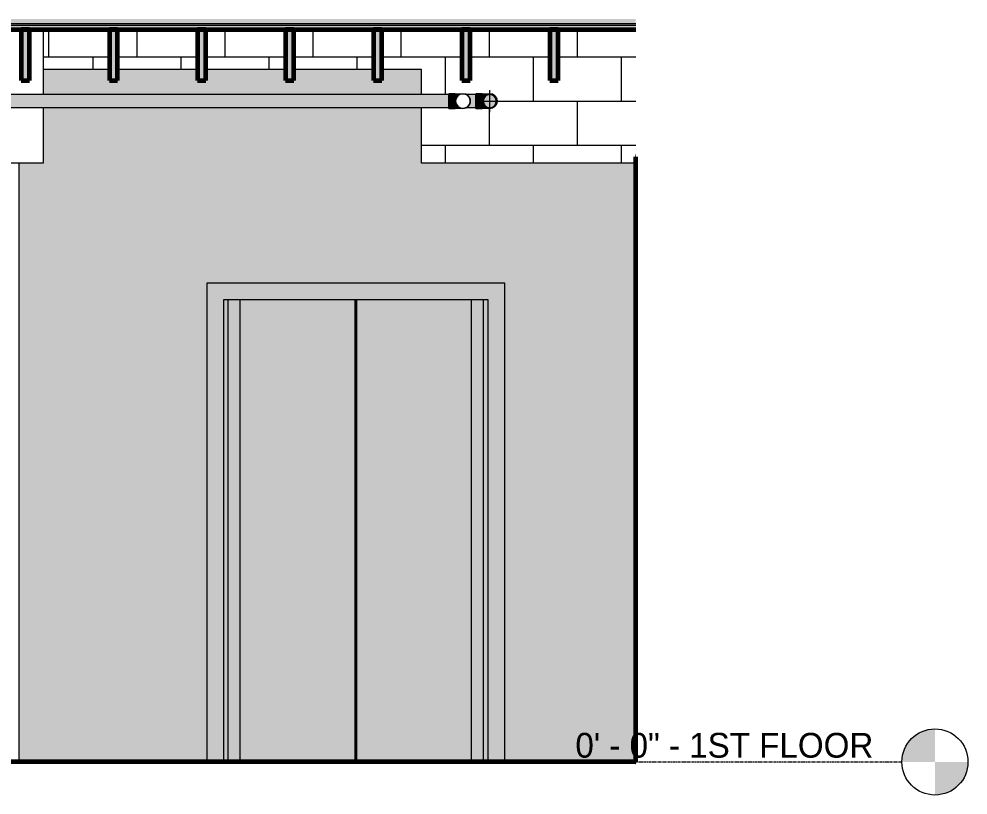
# Model space of a CAD drawing. Header units: inches. Extents: x -3510 to 1893, y -48 to 208.
# Drawn here: x 225.5 to 397.9, y -6 to 134.9 of the extents above; entities that cross this region are included whole.
import ezdxf

# ---------------------------------------------------------------- set-up
doc = ezdxf.new("R2010")
doc.units = ezdxf.units.IN
doc.header["$MEASUREMENT"] = 0
doc.linetypes.add('Aligning Line 1_8_', pattern=[0.25, 0.125, -0.125])
doc.linetypes.add('Grid Line 1_2_', pattern=[0.875, 0.5, -0.125, 0.125, -0.125])
for name, color, linetype, lineweight in [('0-2', 254, 'Continuous', 5), ('0-3', 165, 'Continuous', 5), ('0-4', 10, 'Continuous', 5), ('0-6', 250, 'Continuous', 9), ('A-FLOR-3', 8, 'Continuous', 5), ('A-FLOR-4', 7, 'Continuous', 18), ('A-FLOR-5', 90, 'Continuous', 60), ('A-FLOR-8', 21, 'Continuous', 18), ('A-FLOR-LEVL', 51, 'Continuous', 9), ('A-FLOR-LEVL-1', 51, 'Grid Line 1_2_', 9), ('A-FLOR-LEVL-2', 9, 'Continuous', 9), ('A-FLOR-LEVL-3', 147, 'Continuous', 9), ('A-FLOR-MCUT-1', 7, 'Continuous', 18), ('A-FLOR-PATT-2', 253, 'Continuous', 9), ('A-GENM-1', 55, 'Continuous', 9), ('A-GENM-2', 250, 'Continuous', 9), ('A-WALL', 113, 'Continuous', 18), ('A-WALL-5', 113, 'Continuous', 60), ('A-WALL-PATT-1', 111, 'Continuous', 9), ('A-WALL-PATT-2', 55, 'Continuous', 9), ('G-ANNO-SYMB', 111, 'Aligning Line 1_8_', 9), ('G-ANNO-SYMB-1', 147, 'Aligning Line 1_8_', 9), ('P-PIPE', 3, 'Continuous', 9), ('P-PIPE-1', 3, 'Continuous', 5), ('P-PIPE-CNTR', 3, 'Continuous', 9), ('Q-SPCQ-1', 37, 'Continuous', 9), ('Q-SPCQ-2', 15, 'Continuous', 9), ('Q-SPCQ-3', 250, 'Continuous', 9), ('S-BEAM', 12, 'Continuous', 9), ('S-BEAM-1', 12, 'Continuous', 60)]:
    doc.layers.add(name, color=color, linetype=linetype, lineweight=lineweight)
doc.styles.add('Century Gothic', font='ufonts.com_century-gothic.ttf', dxfattribs={"height": 4.5})

# ---------------------------------------------------------------- blocks, each defined once
blk = doc.blocks.new('Level - Level Head - Circle-V19-Elevation 8 - a')
at = {"layer": 'A-FLOR-LEVL'}
h = blk.add_hatch(color=256, dxfattribs=at)
edge = h.paths.add_edge_path(flags=0)
edge.add_line((11588.99, 0), (11582.99, 0))
edge.add_arc((11588.99, 0), 6, 90, 180, ccw=False)
edge.add_line((11588.99, 6), (11588.99, 0))
h = blk.add_hatch(color=256, dxfattribs=at)
edge = h.paths.add_edge_path(flags=0)
edge.add_line((11588.99, -6), (11588.99, 0))
edge.add_line((11588.99, 0), (11594.99, 0))
edge.add_arc((11588.99, 0), 6, 270, 360, ccw=False)
at = {"layer": 'A-FLOR-LEVL-2'}
blk.add_circle((11588.99, 0), 6, dxfattribs=at)
blk = doc.blocks.new('CTR - 2nd Phase_rvt-3-Elevation 8 - a')
at = {"layer": 'A-FLOR-LEVL-1'}
blk.add_line((10303.21, 0), (11582.99, 0), dxfattribs=at)
at = {"layer": '0-2'}
blk.add_blockref('Level - Level Head - Circle-V19-Elevation 8 - a', (0, 0), dxfattribs=at)
at = {"layer": 'A-FLOR-LEVL', "insert": (11523.68, 5.28), "char_height": 4.5, "width": 64.9935, "attachment_point": 1, "style": 'Century Gothic'}
blk.add_mtext('0\' - 0" - 1ST FLOOR', dxfattribs=at)
blk = doc.blocks.new('Level - Level Head - Circle-V20-Elevation 8 - a')
at = {"layer": 'A-FLOR-LEVL'}
h = blk.add_hatch(color=256, dxfattribs=at)
edge = h.paths.add_edge_path(flags=0)
edge.add_line((11588.99, 0), (11582.99, 0))
edge.add_arc((11588.99, 0), 6, 90, 180, ccw=False)
edge.add_line((11588.99, 6), (11588.99, 0))
h = blk.add_hatch(color=256, dxfattribs=at)
edge = h.paths.add_edge_path(flags=0)
edge.add_line((11588.99, -6), (11588.99, 0))
edge.add_line((11588.99, 0), (11594.99, 0))
edge.add_arc((11588.99, 0), 6, 270, 360, ccw=False)
at = {"layer": 'A-FLOR-LEVL-3'}
blk.add_circle((11588.99, 0), 6, dxfattribs=at)
blk = doc.blocks.new('CTR - 1st Phase - Unit Layouts_rvt-3-Elevation 8 - a')
at = {"layer": 'A-FLOR-LEVL-1'}
blk.add_line((10303.21, 0), (11582.99, 0), dxfattribs=at)
at = {"layer": '0-3'}
blk.add_blockref('Level - Level Head - Circle-V20-Elevation 8 - a', (0, 0), dxfattribs=at)
at = {"layer": 'A-FLOR-LEVL', "insert": (11523.68, 5.28), "char_height": 4.5, "width": 64.9935, "attachment_point": 1, "style": 'Century Gothic'}
blk.add_mtext('0\' - 0" - 1ST FLOOR', dxfattribs=at)
blk = doc.blocks.new('CTR  - Topography_rvt-3-Elevation 8 - a')
at = {"layer": 'A-FLOR-LEVL-1'}
blk.add_line((10303.21, 0), (11582.99, 0), dxfattribs=at)
at = {"layer": 'G-ANNO-SYMB-1'}
blk.add_line((10351.58, 0), (11534.65, 0), dxfattribs=at)
at = {"layer": '0-3'}
blk.add_blockref('Level - Level Head - Circle-V20-Elevation 8 - a', (0, 0), dxfattribs=at)
at = {"layer": 'A-FLOR-LEVL', "insert": (11523.68, 5.28), "char_height": 4.5, "width": 64.9935, "attachment_point": 1, "style": 'Century Gothic'}
blk.add_mtext('0\' - 0" - 1ST FLOOR', dxfattribs=at)
blk = doc.blocks.new('CTR - 1st Phase - Shell_rvt-3-Elevation 8 - a')
at = {"layer": 'A-FLOR-3'}
blk.add_hatch(color=256, dxfattribs=at).paths.add_polyline_path([(11516.16, 133.75), (11534.65, 133.75), (11534.65, 134), (10351.58, 134), (10351.58, 133.75), (11513.02, 133.75)], flags=0)
at = {"layer": 'A-FLOR-8'}
blk.add_hatch(color=256, dxfattribs=at).paths.add_polyline_path([(11516.16, 133), (11534.65, 133), (11534.65, 133.75), (10351.58, 133.75), (10351.58, 133), (11514.68, 133)], flags=0)
at = {"layer": 'A-FLOR-PATT-2'}
h = blk.add_hatch(dxfattribs=at)
h.set_pattern_fill('FP_8', color=256, style=0, pattern_type=2)
h.set_pattern_definition([(0, (11124.459, 0), (15.36, 3.84), [0.634, -10.886, 0.634, -10.886, -61.44]), (0, (11124.459, 0), (15.36, 3.84), [-23.04, 0.634, -22.406, 0.634, -10.886, -26.88]), (0, (11124.459, 0), (15.36, 3.84), [-57.6, 0.634, -7.046, 0.634, -18.566]), (120, (11130.219, 1.92), (-11.005538, 11.38215), [0.634, -10.886, 0.634, -10.886, -61.44]), (120, (11130.219, 1.92), (-11.005538, 11.38215), [-23.04, 0.634, -22.406, 0.634, -10.886, -26.88]), (120, (11130.219, 1.92), (-11.005538, 11.38215), [-57.6, 0.634, -7.046, 0.634, -18.566]), (240, (11132.139, 9.6), (-4.354462, -15.22215), [0.634, -10.886, 0.634, -10.886, -61.44]), (240, (11132.139, 9.6), (-4.354462, -15.22215), [-23.04, 0.634, -22.406, 0.634, -10.886, -26.88]), (240, (11132.139, 9.6), (-4.354462, -15.22215), [-57.6, 0.634, -7.046, 0.634, -18.566])])
h.paths.add_polyline_path([(11534.65, 134), (11534.65, 134.91), (10351.58, 134.91), (10351.58, 134), (11516.16, 134)], flags=0)
at = {"layer": 'A-FLOR-4'}
for p, q in [((11426.99, 133), (11426.99, 121.19)), ((11426.99, 118.82), (11426.99, 108.75)), ((11426.99, 108.75), (11244.39, 108.75))]:
    blk.add_line(p, q, dxfattribs=at)
at = {"layer": 'A-FLOR-5'}
for p, q in [((10351.58, 133), (11534.65, 133)), ((11534.65, 0), (10351.58, 0))]:
    blk.add_line(p, q, dxfattribs=at)
at = {"layer": 'A-FLOR-LEVL-1'}
blk.add_line((10303.21, 0), (11582.99, 0), dxfattribs=at)
at = {"layer": 'A-FLOR-MCUT-1'}
for p, q in [((11534.65, 134), (10351.58, 134)), ((11534.65, 133.75), (10351.58, 133.75))]:
    blk.add_line(p, q, dxfattribs=at)
at = {"layer": 'G-ANNO-SYMB-1'}
blk.add_line((10351.58, 0), (11534.65, 0), dxfattribs=at)
at = {"layer": '0-3'}
blk.add_blockref('Level - Level Head - Circle-V20-Elevation 8 - a', (0, 0), dxfattribs=at)
at = {"layer": 'A-FLOR-LEVL', "insert": (11523.68, 5.28), "char_height": 4.5, "width": 64.9935, "attachment_point": 1, "style": 'Century Gothic'}
blk.add_mtext('0\' - 0" - 1ST FLOOR', dxfattribs=at)
blk = doc.blocks.new('Elevator Door-Center - 48_ x 84_-2010369-Elevation 8 - a')
at = {"layer": 'Q-SPCQ-1'}
h = blk.add_hatch(color=256, dxfattribs=at)
h.paths.add_polyline_path([(11462.8, 0), (11483.68, 0), (11483.68, 84), (11462.8, 84), (11462.8, 67.43)], flags=0)
h.paths.add_polyline_path([(11459.8, 0), (11460.59, 0), (11460.59, 84), (11459.8, 84), (11459.8, 67.43)], flags=0)
h = blk.add_hatch(color=256, dxfattribs=at)
h.paths.add_polyline_path([(11492.4, 0), (11504.8, 0), (11504.8, 84), (11483.93, 84), (11483.93, 0)], flags=0)
h.paths.add_polyline_path([(11507.8, 0), (11507.8, 84), (11507.01, 84), (11507.01, 0)], flags=0)
at = {"layer": 'Q-SPCQ-2'}
blk.add_hatch(color=256, dxfattribs=at).paths.add_polyline_path([(11459.55, 0), (11459.8, 0), (11459.8, 84), (11507.8, 84), (11507.8, 0), (11510.8, 0), (11510.8, 87), (11456.8, 87), (11456.8, 0)], flags=0)
at = {"layer": 'Q-SPCQ-3'}
for p, q in [((11459.8, 0), (11459.8, 84)), ((11459.8, 84), (11507.8, 84)), ((11483.68, 0), (11483.68, 84)), ((11483.93, 84), (11483.93, 0)), ((11507.8, 84), (11507.8, 0))]:
    blk.add_line(p, q, dxfattribs=at)
blk = doc.blocks.new('Otis_G2S_06102019171910 - Otis_G2S_06102019171910-2044336-Elevation 8 - a')
at = {"layer": 'A-GENM-1'}
for points in [[(11462.8, 0), (11462.8, 84), (11460.59, 84), (11460.59, 0), (11460.71, 0)], [(11483.8, 0), (11483.8, 84), (11483.68, 84), (11483.68, 0)], [(11483.93, 0), (11483.93, 84), (11483.8, 84), (11483.8, 0)], [(11507.01, 0), (11507.01, 84), (11504.8, 84), (11504.8, 0)]]:
    blk.add_hatch(color=256, dxfattribs=at).paths.add_polyline_path(points, flags=0)
at = {"layer": 'A-GENM-2'}
for p, q in [((11460.59, 0), (11460.59, 84)), ((11462.8, 0), (11462.8, 84)), ((11483.8, 0), (11483.8, 84)), ((11483.8, 84), (11483.8, 0)), ((11504.8, 0), (11504.8, 84)), ((11507.01, 0), (11507.01, 84))]:
    blk.add_line(p, q, dxfattribs=at)
blk = doc.blocks.new('CTR - 1st Phase -Stairs _ Elevators_rvt-3-Elevation 8 - a')
at = {"layer": 'A-WALL-PATT-2'}
h = blk.add_hatch(dxfattribs=at)
h.set_pattern_fill('FP_10', color=256, style=0, pattern_type=2)
h.set_pattern_definition([(0, (11430.989, -128), (0, 8), []), (90, (11430.989, -128), (-8, 8), [8, -8])])
h.paths.add_polyline_path([(11503.17, 121.34), (11502.82, 121.27), (11502.92, 121.3), (11503.14, 121.34)], flags=0)
h.paths.add_polyline_path([(11508.04, 121.34), (11507.69, 121.27), (11507.81, 121.31)], flags=0)
h.paths.add_polyline_path([(11534.61, 108.75), (11534.61, 109.88), (11534.65, 109.88), (11534.65, 133), (11520.54, 133), (11520.54, 123.75), (11519.04, 123.75), (11519.04, 133), (11504.54, 133), (11504.54, 123.75), (11503.04, 123.75), (11503.04, 133), (11488.54, 133), (11488.54, 125.75), (11495.71, 125.75), (11495.71, 121.19), (11500.72, 121.19), (11500.72, 121.34), (11503.25, 121.34), (11503.6, 121.3), (11503.92, 121.19), (11505.59, 121.19), (11505.59, 121.34), (11508.12, 121.34), (11508.47, 121.3), (11508.79, 121.16), (11509.07, 120.95), (11509.28, 120.67), (11509.42, 120.31), (11509.46, 120), (11509.42, 119.65), (11509.27, 119.31), (11509.07, 119.05), (11508.74, 118.81), (11508.43, 118.7), (11508.04, 118.66), (11505.59, 118.66), (11505.59, 118.81), (11503.86, 118.81), (11503.6, 118.7), (11503.17, 118.66), (11500.72, 118.66), (11500.72, 118.81), (11495.71, 118.81), (11495.71, 108.75), (11527.91, 108.75)], flags=0)
h.paths.add_polyline_path([(11440.54, 125.75), (11455.04, 125.75), (11455.04, 133), (11440.54, 133), (11440.54, 126.47)], flags=0)
h.paths.add_polyline_path([(11439.04, 125.75), (11439.04, 133), (11426.99, 133), (11426.99, 125.75), (11437.6, 125.75)], flags=0)
h.paths.add_polyline_path([(11469.95, 125.75), (11471.04, 125.75), (11471.04, 133), (11456.54, 133), (11456.54, 125.75), (11465.33, 125.75)], flags=0)
h.paths.add_polyline_path([(11474.57, 125.75), (11487.04, 125.75), (11487.04, 133), (11472.54, 133), (11472.54, 125.75)], flags=0)
at = {"layer": 'A-FLOR-LEVL-1'}
blk.add_line((10303.21, 0), (11582.99, 0), dxfattribs=at)
at = {"layer": '0-3'}
blk.add_blockref('Level - Level Head - Circle-V20-Elevation 8 - a', (0, 0), dxfattribs=at)
at = {"layer": '0-6'}
for name in ['Elevator Door-Center - 48_ x 84_-2010369-Elevation 8 - a', 'Otis_G2S_06102019171910 - Otis_G2S_06102019171910-2044336-Elevation 8 - a']:
    blk.add_blockref(name, (0, 0), dxfattribs=at)
at = {"layer": 'A-FLOR-LEVL', "insert": (11523.68, 5.28), "char_height": 4.5, "width": 64.9935, "attachment_point": 1, "style": 'Century Gothic'}
blk.add_mtext('0\' - 0" - 1ST FLOOR', dxfattribs=at)
blk = doc.blocks.new('Dimension Lumber - 2x10-2056819-Elevation 8 - a')
at = {"layer": 'S-BEAM'}
blk.add_hatch(color=256, dxfattribs=at).paths.add_polyline_path([(11520.54, 123.75), (11520.54, 133), (11519.04, 133), (11519.04, 123.75)], flags=0)
at = {"layer": 'S-BEAM-1'}
for p, q in [((11520.54, 133), (11519.04, 133)), ((11519.04, 133), (11519.04, 123.75)), ((11520.54, 123.75), (11520.54, 133)), ((11519.04, 123.75), (11520.54, 123.75))]:
    blk.add_line(p, q, dxfattribs=at)
blk = doc.blocks.new('Elbow - PVC - Sch 40 - Standard-V11-Elevation 8 - a')
at = {"layer": 'P-PIPE'}
for points in [[(11505.77, 120), (11506.74, 120), (11506.74, 121.34), (11505.59, 121.34), (11505.59, 120)], [(11506.77, 120), (11506.78, 120), (11506.82, 120.35), (11506.97, 120.69), (11507.17, 120.95), (11507.45, 121.16), (11507.81, 121.31), (11508.04, 121.34), (11506.92, 121.34), (11506.74, 121.34), (11506.74, 120)], [(11506.74, 118.66), (11506.74, 120), (11505.59, 120), (11505.59, 118.66), (11505.77, 118.66)], [(11508.12, 118.66), (11507.75, 118.71), (11507.43, 118.85), (11507.12, 119.11), (11506.94, 119.36), (11506.82, 119.67), (11506.77, 120), (11506.74, 120), (11506.74, 118.66), (11508.08, 118.66)]]:
    blk.add_hatch(color=256, dxfattribs=at).paths.add_polyline_path(points, flags=0)
h = blk.add_hatch(color=256, dxfattribs=at)
h.paths.add_polyline_path([(11508.12, 118.66), (11508.47, 118.7), (11508.81, 118.85), (11509.07, 119.05), (11509.31, 119.38), (11509.42, 119.69), (11509.46, 120.03), (11509.42, 120.35), (11509.27, 120.69), (11509.07, 120.95), (11508.71, 121.2), (11508.43, 121.3), (11508.05, 121.33), (11507.77, 121.3), (11507.43, 121.15), (11507.17, 120.95), (11506.96, 120.67), (11506.82, 120.31), (11506.78, 119.99), (11506.82, 119.65), (11506.97, 119.31), (11507.17, 119.05), (11507.53, 118.8), (11507.81, 118.7), (11508.08, 118.66)], flags=0)
h.paths.add_polyline_path([(11508.12, 118.81), (11507.81, 118.85), (11507.47, 119.01), (11507.28, 119.16), (11507.09, 119.41), (11506.97, 119.69), (11506.93, 120), (11506.97, 120.31), (11507.09, 120.59), (11507.28, 120.84), (11507.53, 121.03), (11507.81, 121.15), (11508.12, 121.19), (11508.43, 121.15), (11508.75, 121), (11508.96, 120.84), (11509.15, 120.59), (11509.27, 120.31), (11509.31, 120), (11509.27, 119.69), (11509.11, 119.36), (11508.96, 119.16), (11508.71, 118.97), (11508.43, 118.85), (11508.16, 118.82)], flags=0)
for p, q in [((11506.74, 121.34), (11505.59, 121.34)), ((11505.59, 120), (11505.59, 121.34)), ((11505.59, 118.66), (11505.59, 120)), ((11505.59, 118.66), (11506.74, 118.66))]:
    blk.add_line(p, q, dxfattribs=at)
at = {"layer": 'P-PIPE', "flags": 128}
for points in [[(11506.74, 121.34), (11506.8, 121.34), (11506.85, 121.34), (11506.91, 121.34), (11506.96, 121.34), (11507.02, 121.34), (11507.07, 121.34), (11507.12, 121.34), (11507.18, 121.34), (11507.23, 121.34), (11507.28, 121.34), (11507.33, 121.34), (11507.38, 121.34), (11507.43, 121.34), (11507.48, 121.34), (11507.52, 121.34), (11507.57, 121.34), (11507.61, 121.34), (11507.65, 121.34), (11507.69, 121.34), (11507.73, 121.34), (11507.77, 121.34), (11507.8, 121.34), (11507.84, 121.34), (11507.87, 121.34), (11507.9, 121.34), (11507.93, 121.34), (11507.96, 121.34), (11507.98, 121.34), (11508.01, 121.34), (11508.03, 121.34), (11508.05, 121.34), (11508.06, 121.34), (11508.08, 121.34), (11508.09, 121.34), (11508.1, 121.34), (11508.11, 121.34), (11508.11, 121.34), (11508.12, 121.34), (11508.12, 121.34), (11508.12, 121.34)], [(11508.12, 121.34), (11508.17, 121.34), (11508.23, 121.34), (11508.28, 121.33), (11508.33, 121.33), (11508.39, 121.32), (11508.44, 121.31), (11508.49, 121.29), (11508.54, 121.28), (11508.59, 121.26), (11508.64, 121.24), (11508.69, 121.22), (11508.74, 121.19), (11508.79, 121.17), (11508.83, 121.14), (11508.88, 121.11), (11508.92, 121.08), (11508.97, 121.05), (11509.01, 121.01), (11509.05, 120.97), (11509.08, 120.94), (11509.12, 120.9), (11509.16, 120.86), (11509.19, 120.81), (11509.22, 120.77), (11509.25, 120.73), (11509.28, 120.68), (11509.31, 120.63), (11509.33, 120.59), (11509.35, 120.54), (11509.37, 120.49), (11509.39, 120.44), (11509.41, 120.39), (11509.42, 120.33), (11509.43, 120.28), (11509.44, 120.23), (11509.45, 120.18), (11509.46, 120.12), (11509.46, 120.07), (11509.46, 120.01), (11509.46, 120)], [(11509.46, 120), (11509.46, 119.95), (11509.46, 119.89), (11509.45, 119.84), (11509.45, 119.79), (11509.44, 119.73), (11509.43, 119.68), (11509.41, 119.63), (11509.4, 119.58), (11509.38, 119.53), (11509.36, 119.48), (11509.34, 119.43), (11509.31, 119.38), (11509.29, 119.33), (11509.26, 119.29), (11509.23, 119.24), (11509.2, 119.2), (11509.16, 119.15), (11509.13, 119.11), (11509.09, 119.07), (11509.06, 119.04), (11509.02, 119), (11508.98, 118.96), (11508.93, 118.93), (11508.89, 118.9), (11508.85, 118.87), (11508.8, 118.84), (11508.75, 118.81), (11508.71, 118.79), (11508.66, 118.77), (11508.61, 118.75), (11508.56, 118.73), (11508.51, 118.71), (11508.45, 118.7), (11508.4, 118.69), (11508.35, 118.68), (11508.3, 118.67), (11508.24, 118.66), (11508.19, 118.66), (11508.13, 118.66), (11508.12, 118.66)], [(11508.12, 118.66), (11508.12, 118.66), (11508.12, 118.66), (11508.11, 118.66), (11508.1, 118.66), (11508.09, 118.66), (11508.08, 118.66), (11508.07, 118.66), (11508.05, 118.66), (11508.03, 118.66), (11508.01, 118.66), (11507.99, 118.66), (11507.96, 118.66), (11507.94, 118.66), (11507.91, 118.66), (11507.88, 118.66), (11507.85, 118.66), (11507.81, 118.66), (11507.78, 118.66), (11507.74, 118.66), (11507.7, 118.66), (11507.66, 118.66), (11507.62, 118.66), (11507.58, 118.66), (11507.53, 118.66), (11507.49, 118.66), (11507.44, 118.66), (11507.39, 118.66), (11507.34, 118.66), (11507.29, 118.66), (11507.24, 118.66), (11507.19, 118.66), (11507.14, 118.66), (11507.09, 118.66), (11507.03, 118.66), (11506.98, 118.66), (11506.92, 118.66), (11506.87, 118.66), (11506.81, 118.66), (11506.76, 118.66), (11506.74, 118.66)]]:
    blk.add_lwpolyline(points, dxfattribs=at)
at = {"layer": 'P-PIPE'}
for start, end in [(360, 180), (180, 360)]:
    blk.add_arc((11508.12, 120), 1.34, start, end, dxfattribs=at)
blk = doc.blocks.new('Level - Level Head - Circle-50818-Elevation 8 - a')
at = {"layer": 'A-FLOR-LEVL'}
h = blk.add_hatch(color=256, dxfattribs=at)
edge = h.paths.add_edge_path(flags=0)
edge.add_line((11588.99, 0), (11582.99, 0))
edge.add_arc((11588.99, 0), 6, 90, 180, ccw=False)
edge.add_line((11588.99, 6), (11588.99, 0))
h = blk.add_hatch(color=256, dxfattribs=at)
edge = h.paths.add_edge_path(flags=0)
edge.add_line((11588.99, -6), (11588.99, 0))
edge.add_line((11588.99, 0), (11594.99, 0))
edge.add_arc((11588.99, 0), 6, 270, 360, ccw=False)
blk.add_circle((11588.99, 0), 6, dxfattribs=at)

msp = doc.modelspace()

# ---------------------------------------------------------------- hatches: boundary and pattern name
at = {"layer": 'A-WALL'}
h = msp.add_hatch(color=256, dxfattribs=at)
h.paths.add_polyline_path([(313.73, 0), (337.55, 0), (337.55, 108.75), (298.64, 108.75), (298.64, 118.81), (229.92, 118.81), (229.92, 108.75), (225.55, 108.75), (225.55, 0), (259.73, 0), (259.73, 87), (313.73, 87), (313.73, 10.84)], flags=0)
h.paths.add_polyline_path([(229.92, 121.19), (298.64, 121.19), (298.64, 125.75), (291.47, 125.75), (291.47, 123.75), (289.97, 123.75), (289.97, 125.75), (275.47, 125.75), (275.47, 123.75), (273.97, 123.75), (273.97, 125.75), (259.47, 125.75), (259.47, 123.75), (257.97, 123.75), (257.97, 125.75), (243.47, 125.75), (243.47, 123.75), (241.97, 123.75), (241.97, 125.75), (229.92, 125.75), (229.92, 122.26)], flags=0)
at = {"layer": 'A-WALL-PATT-1'}
h = msp.add_hatch(dxfattribs=at)
h.set_pattern_fill('FP_8', color=256, style=0, pattern_type=2)
h.set_pattern_definition([(0, (-72.607, 0), (15.36, 3.84), [0.634, -10.886, 0.634, -10.886, -61.44]), (0, (-72.607, 0), (15.36, 3.84), [-23.04, 0.634, -22.406, 0.634, -10.886, -26.88]), (0, (-72.607, 0), (15.36, 3.84), [-57.6, 0.634, -7.046, 0.634, -18.566]), (120, (-66.847, 1.92), (-11.005538, 11.38215), [0.634, -10.886, 0.634, -10.886, -61.44]), (120, (-66.847, 1.92), (-11.005538, 11.38215), [-23.04, 0.634, -22.406, 0.634, -10.886, -26.88]), (120, (-66.847, 1.92), (-11.005538, 11.38215), [-57.6, 0.634, -7.046, 0.634, -18.566]), (240, (-64.927, 9.6), (-4.354462, -15.22215), [0.634, -10.886, 0.634, -10.886, -61.44]), (240, (-64.927, 9.6), (-4.354462, -15.22215), [-23.04, 0.634, -22.406, 0.634, -10.886, -26.88]), (240, (-64.927, 9.6), (-4.354462, -15.22215), [-57.6, 0.634, -7.046, 0.634, -18.566])])
h.paths.add_polyline_path([(337.58, 0), (337.58, 109.88), (337.55, 109.88), (337.55, 0)], flags=0)
at = {"layer": 'P-PIPE'}
msp.add_hatch(color=256, dxfattribs=at).paths.add_polyline_path([(311.05, 118.81), (311.36, 118.85), (311.65, 118.97), (311.89, 119.16), (312.08, 119.41), (312.2, 119.69), (312.24, 120), (312.18, 120.36), (312.08, 120.59), (311.89, 120.84), (311.65, 121.03), (311.36, 121.15), (310.98, 121.18), (310.68, 121.12), (310.46, 121.03), (310.21, 120.84), (310.03, 120.59), (309.91, 120.31), (309.87, 120), (309.91, 119.69), (310.03, 119.41), (310.21, 119.16), (310.46, 118.97), (310.75, 118.85), (311.01, 118.82)], flags=0)
at = {"layer": 'P-PIPE-1'}
h = msp.add_hatch(color=256, dxfattribs=at)
h.paths.add_polyline_path([(308.52, 120), (308.52, 121.19), (306.8, 121.19), (306.88, 121.15), (307.13, 120.95), (307.38, 120.59), (307.49, 120.31), (307.54, 120)], flags=0)
h.paths.add_polyline_path([(-800.84, 120), (-800.59, 120), (-800.55, 120.35), (-800.41, 120.67), (-800.2, 120.95), (-799.92, 121.19), (-800.84, 121.19), (-800.84, 120.15)], flags=0)
for points in [[(-796.72, 120), (303.65, 120), (303.65, 121.19), (-796.72, 121.19), (-796.72, 120.15)], [(-796.72, 118.81), (303.65, 118.81), (303.65, 120), (-796.72, 120), (-796.72, 118.84)]]:
    msp.add_hatch(color=256, dxfattribs=at).paths.add_polyline_path(points, flags=0)
h = msp.add_hatch(color=256, dxfattribs=at)
h.paths.add_polyline_path([(-800.59, 118.81), (-799.86, 118.81), (-799.94, 118.85), (-800.2, 119.05), (-800.44, 119.41), (-800.55, 119.69), (-800.59, 120), (-800.84, 120), (-800.84, 118.81)], flags=0)
h.paths.add_polyline_path([(307.13, 118.81), (308.52, 118.81), (308.52, 120), (307.53, 120), (307.48, 119.65), (307.35, 119.33), (307.13, 119.05), (306.85, 118.81)], flags=0)

# ---------------------------------------------------------------- linework, layer by layer
at = {"layer": 'A-FLOR-LEVL-1'}
msp.add_line((-893.85, 0), (385.92, 0), dxfattribs=at)
at = {"layer": 'A-WALL'}
for p, q in [((241.97, 125.75), (229.92, 125.75)), ((257.97, 125.75), (243.47, 125.75)), ((273.97, 125.75), (259.47, 125.75)), ((289.97, 125.75), (275.47, 125.75)), ((298.64, 125.75), (291.47, 125.75)), ((298.64, 121.19), (298.64, 125.75)), ((298.64, 108.75), (298.64, 118.81)), ((225.55, 108.75), (225.55, 0)), ((337.55, 108.75), (298.64, 108.75)), ((259.73, 0), (259.73, 87)), ((259.73, 87), (313.73, 87)), ((313.73, 87), (313.73, 0))]:
    msp.add_line(p, q, dxfattribs=at)
at = {"layer": 'A-WALL-5'}
for p, q in [((337.58, 109.88), (337.55, 109.88)), ((337.55, 109.88), (337.55, 0)), ((337.55, 0), (337.58, 0))]:
    msp.add_line(p, q, dxfattribs=at)
at = {"layer": 'G-ANNO-SYMB'}
msp.add_line((-845.49, 0), (337.58, 0), dxfattribs=at)
at = {"layer": 'P-PIPE'}
for p, q in [((303.65, 121.19), (-796.72, 121.19)), ((308.52, 121.19), (306.8, 121.19)), ((-796.72, 118.81), (303.65, 118.81)), ((306.8, 118.81), (308.52, 118.81))]:
    msp.add_line(p, q, dxfattribs=at)
for start, end in [(0, 180), (180, 0)]:
    msp.add_arc((311.05, 120), 1.19, start, end, dxfattribs=at)
at = {"layer": 'P-PIPE-CNTR'}
for p, q in [((311.05, 118), (311.05, 122)), ((309.05, 120), (313.05, 120))]:
    msp.add_line(p, q, dxfattribs=at)

# ---------------------------------------------------------------- block references
at = {"layer": '0-4'}
for name in ['CTR - 1st Phase - Shell_rvt-3-Elevation 8 - a', 'CTR - 1st Phase -Stairs _ Elevators_rvt-3-Elevation 8 - a', 'CTR - 1st Phase - Unit Layouts_rvt-3-Elevation 8 - a', 'CTR - 2nd Phase_rvt-3-Elevation 8 - a', 'CTR  - Topography_rvt-3-Elevation 8 - a']:
    msp.add_blockref(name, (-11197.07, 0), dxfattribs=at)
at = {"layer": 'A-FLOR-LEVL'}
msp.add_blockref('Level - Level Head - Circle-50818-Elevation 8 - a', (-11197.07, 0), dxfattribs=at)
at = {"layer": 'P-PIPE'}
for p in [(-11201.94, 0), (-11197.07, 0)]:
    msp.add_blockref('Elbow - PVC - Sch 40 - Standard-V11-Elevation 8 - a', p, dxfattribs=at)
at = {"layer": 'S-BEAM'}
for p in [(-11293.07, 0), (-11277.07, 0), (-11261.07, 0), (-11245.07, 0), (-11229.07, 0), (-11213.07, 0), (-11197.07, 0)]:
    msp.add_blockref('Dimension Lumber - 2x10-2056819-Elevation 8 - a', p, dxfattribs=at)

# ---------------------------------------------------------------- texts
at = {"layer": 'A-FLOR-LEVL', "insert": (326.62, 5.28), "char_height": 4.5, "width": 64.9935, "attachment_point": 1, "style": 'Century Gothic'}
msp.add_mtext('0\' - 0" - 1ST FLOOR', dxfattribs=at)

doc.saveas('drawing.dxf')
